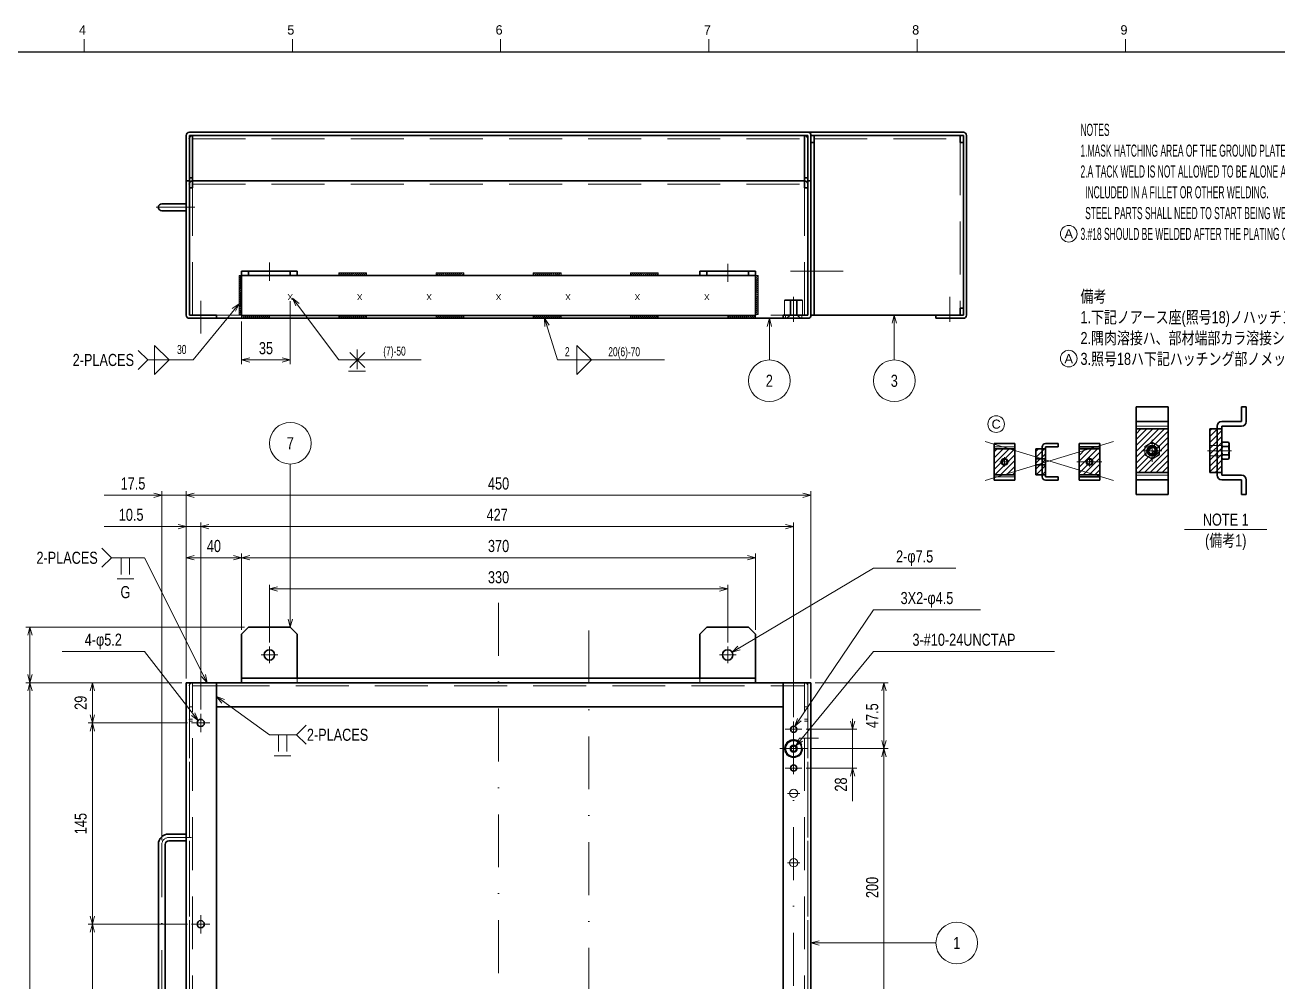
# Model space of a CAD drawing. Header units: millimetres. Extents: x 10 to 832, y 7 to 590.
# Drawn here: x 221.3 to 522.1, y 360.6 to 590.4 of the extents above; entities that cross this region are included whole.
import ezdxf
from ezdxf.enums import TextEntityAlignment as Align

# ---------------------------------------------------------------- set-up
doc = ezdxf.new("R2010")
doc.units = ezdxf.units.MM
for name, pattern in [('DASHDOT', [25.3, 12.7, -6.3, 0, -6.3]), ('DASHED', [19, 12.7, -6.3]), ('DIVIDE', [31.6, 12.7, -6.3, 0, -6.3, 0, -6.3])]:
    doc.linetypes.add(name, pattern=pattern)
for name, color, linetype in [('GR1_01', 7, 'Continuous'), ('GR1_02', 7, 'Continuous'), ('GR1_15', 7, 'Continuous'), ('GR1_16', 7, 'Continuous'), ('図面枠B6M', 7, 'Continuous'), ('表題、部品表_02', 7, 'Continuous'), ('表題、部品表_Layer1', 7, 'Continuous')]:
    doc.layers.add(name, color=color, linetype=linetype)
doc.styles.add('HG丸ｺﾞｼｯｸM-PRO', font='')
doc.styles.get('HG丸ｺﾞｼｯｸM-PRO').set_extended_font_data('HG丸ｺﾞｼｯｸM-PRO')
pattern_1 = [(45, (0, 0), (-0.23570226, 0.23570226), [])]
pattern_2 = [(45, (0, 0), (-0.7071068, 0.7071068), [])]

# ---------------------------------------------------------------- blocks, each defined once
blk = doc.blocks.new('BLKF023')
at = {"layer": '図面枠B6M', "color": 4, "linetype": 'Continuous', "lineweight": 13}
for p, q in [((235.5, 587), (235.5, 584)), ((285.5, 587), (285.5, 584)), ((335.5, 587), (335.5, 584)), ((385.5, 587), (385.5, 584)), ((435.5, 587), (435.5, 584)), ((485.5, 587), (485.5, 584))]:
    blk.add_line(p, q, dxfattribs=at)
at = {"layer": '図面枠B6M', "color": 2, "linetype": 'Continuous', "lineweight": 25}
blk.add_line((35.5, 584), (831.5, 584), dxfattribs=at)
at = {"layer": '図面枠B6M', "color": 4, "linetype": 'Continuous', "lineweight": 13, "style": 'HG丸ｺﾞｼｯｸM-PRO', "width": 1.003994}
for s, p in [('4', (234.29, 587.45)), ('5', (284.29, 587.45)), ('6', (334.29, 587.45)), ('7', (384.29, 587.45)), ('8', (434.29, 587.45)), ('9', (484.29, 587.45))]:
    blk.add_text(s, height=2.25, dxfattribs=at).set_placement(p, align=Align.BOTTOM_LEFT)
blk = doc.blocks.new('BLKF033')
at = {"layer": 'GR1_02', "color": 3, "linetype": 'Continuous', "lineweight": 35}
for p, q in [((260, 197.5), (260, 432.5)), ((260, 432.5), (267.33, 432.5)), ((267.33, 432.5), (267.33, 197.5)), ((410, 432.5), (403.33, 432.5)), ((403.33, 268.33), (403.33, 432.5)), ((410, 267.5), (410, 432.5))]:
    blk.add_line(p, q, dxfattribs=at)
at = {"layer": 'GR1_02', "color": 4, "linetype": 'DASHED', "lineweight": 13}
for p, q in [((260.77, 432.5), (260.77, 197.5)), ((409.23, 432.5), (409.23, 267.5))]:
    blk.add_line(p, q, dxfattribs=at)
blk = doc.blocks.new('BLKF037')
at = {"layer": 'GR1_02', "color": 3, "linetype": 'Continuous', "lineweight": 35}
for p, q in [((275, 445.83), (273.33, 444.17)), ((275, 445.83), (285, 445.83)), ((286.67, 444.17), (285, 445.83)), ((383.33, 444.17), (385, 445.83)), ((385, 445.83), (395, 445.83)), ((395, 445.83), (396.67, 444.17)), ((273.33, 444.17), (273.33, 432.5)), ((286.67, 433.57), (286.67, 444.17)), ((383.33, 433.57), (383.33, 444.17)), ((396.67, 444.17), (396.67, 432.5)), ((273.33, 433.57), (396.67, 433.57)), ((273.33, 432.5), (396.67, 432.5))]:
    blk.add_line(p, q, dxfattribs=at)
at = {"layer": 'GR1_02', "color": 4, "linetype": 'DASHDOT', "lineweight": 13}
for p, q in [((282, 439.17), (278, 439.17)), ((280, 437.17), (280, 441.17)), ((392, 439.17), (388, 439.17)), ((390, 437.17), (390, 441.17))]:
    blk.add_line(p, q, dxfattribs=at)
at = {"layer": 'GR1_02', "color": 4, "linetype": 'DASHED', "lineweight": 13}
for p, q in [((286.67, 432.5), (286.67, 433.57)), ((383.33, 432.5), (383.33, 433.57))]:
    blk.add_line(p, q, dxfattribs=at)
at = {"layer": 'GR1_02', "color": 3, "linetype": 'Continuous', "lineweight": 35}
for centre in [(280, 439.17), (390, 439.17)]:
    blk.add_circle(centre, 1.25, dxfattribs=at)
blk = doc.blocks.new('BLKF058')
at = {"layer": 'GR1_02', "color": 3, "linetype": 'Continuous', "lineweight": 35}
for p, q in [((255.83, 396.17), (260, 396.17)), ((255.83, 394.5), (260, 394.5)), ((260, 396.17), (260, 394.5)), ((253.33, 293.67), (253.33, 393.67)), ((255, 293.67), (255, 393.67)), ((260, 292.83), (255.83, 292.83)), ((260, 292.83), (260, 291.17)), ((260, 291.17), (255.83, 291.17))]:
    blk.add_line(p, q, dxfattribs=at)
at = {"layer": 'GR1_02', "color": 4, "linetype": 'DASHDOT', "lineweight": 13}
for p, q in [((261.31, 395.33), (255.83, 395.33)), ((254.17, 393.67), (254.17, 293.67)), ((261.68, 292), (255.83, 292))]:
    blk.add_line(p, q, dxfattribs=at)
at = {"layer": 'GR1_02', "color": 3, "linetype": 'Continuous', "lineweight": 35}
for centre, radius, start, end in [((255.83, 393.67), 2.5, 90, 180), ((255.83, 393.67), 0.833, 90, 180), ((255.83, 293.67), 2.5, 180, 270), ((255.83, 293.67), 0.833, 180, 270)]:
    blk.add_arc(centre, radius, start, end, dxfattribs=at)
at = {"layer": 'GR1_02', "color": 4, "linetype": 'DASHDOT', "lineweight": 13}
for centre, start, end in [((255.83, 393.67), 90, 180), ((255.83, 293.67), 180, 270)]:
    blk.add_arc(centre, 1.67, start, end, dxfattribs=at)
blk = doc.blocks.new('BLKF075')
at = {"layer": 'GR1_02', "color": 4, "linetype": 'DASHDOT', "lineweight": 13}
for p, q in [((280, 533.39), (280, 529.03)), ((390, 533.1), (390, 528.74))]:
    blk.add_line(p, q, dxfattribs=at)
at = {"layer": 'GR1_02', "color": 3, "linetype": 'Continuous', "lineweight": 35}
for p, q in [((273.33, 531.33), (286.67, 531.33)), ((273.33, 531.33), (273.33, 520.67)), ((273.33, 530.27), (396.67, 530.27)), ((275, 531.33), (275, 530.27)), ((285, 531.33), (285, 530.27)), ((286.67, 531.33), (286.67, 530.27)), ((383.33, 531.33), (383.33, 530.27)), ((383.33, 531.33), (396.67, 531.33)), ((385, 531.33), (385, 530.27)), ((395, 531.33), (395, 530.27)), ((396.67, 531.33), (396.67, 520.67)), ((273.33, 520.67), (396.67, 520.67))]:
    blk.add_line(p, q, dxfattribs=at)
blk = doc.blocks.new('BLKF076')
at = {"layer": 'GR1_02', "color": 3, "linetype": 'Continuous', "lineweight": 35}
for p, q in [((260, 520.77), (260, 563.9)), ((260.77, 564.67), (446.57, 564.67)), ((260.77, 563.9), (409.23, 563.9)), ((260.77, 563.9), (260.77, 520.77)), ((409.23, 563.9), (409.23, 520.77)), ((410, 520.77), (410, 563.9)), ((410, 563.9), (446.57, 563.9)), ((446.57, 563.9), (446.57, 520.77)), ((447.33, 520.77), (447.33, 563.9)), ((260, 553), (260.77, 553)), ((409.23, 553), (410, 553)), ((260.77, 520.77), (267.33, 520.77)), ((267.33, 520.77), (267.33, 520)), ((403.33, 520.77), (403.33, 520)), ((403.33, 520.77), (409.23, 520.77)), ((440, 520.77), (440, 520)), ((440, 520.77), (446.57, 520.77)), ((260.77, 520), (267.33, 520)), ((403.33, 520), (409.23, 520)), ((440, 520), (446.57, 520))]:
    blk.add_line(p, q, dxfattribs=at)
for centre, start, end in [((260.77, 563.9), 90, 180), ((409.23, 563.9), 0, 90), ((446.57, 563.9), 0, 90), ((260.77, 520.77), 180, 270), ((409.23, 520.77), 270, 0), ((446.57, 520.77), 270, 0)]:
    blk.add_arc(centre, 0.767, start, end, dxfattribs=at)
blk = doc.blocks.new('BLKF078')
at = {"layer": 'GR1_02', "color": 3, "linetype": 'Continuous', "lineweight": 35}
for p, q in [((261.53, 551.33), (261.53, 563.9)), ((261.53, 563.9), (408.47, 563.9)), ((408.47, 551.33), (408.47, 563.9)), ((260.77, 552.23), (260.77, 520.77)), ((260.77, 551.33), (261.53, 551.33)), ((261.53, 553), (408.47, 553)), ((408.47, 551.33), (409.23, 551.33)), ((409.23, 552.23), (409.23, 520.77)), ((260.77, 520.77), (267.33, 520.77)), ((267.33, 520.77), (267.33, 520)), ((403.33, 520.77), (409.23, 520.77)), ((403.33, 520.77), (403.33, 520)), ((403.33, 520), (267.33, 520))]:
    blk.add_line(p, q, dxfattribs=at)
at = {"layer": 'GR1_02', "color": 4, "linetype": 'DASHED', "lineweight": 13}
for p, q in [((261.53, 563.13), (408.47, 563.13)), ((261.53, 552.23), (408.47, 552.23)), ((261.53, 520.77), (261.53, 551.33)), ((408.47, 520.77), (408.47, 551.33)), ((267.33, 520.77), (403.33, 520.77))]:
    blk.add_line(p, q, dxfattribs=at)
at = {"layer": 'GR1_02', "color": 3, "linetype": 'Continuous', "lineweight": 35}
for centre, start, end in [((261.53, 552.23), 90, 180), ((408.47, 552.23), 0, 90)]:
    blk.add_arc(centre, 0.767, start, end, dxfattribs=at)
blk = doc.blocks.new('BLKF077')
at = {"layer": 'GR1_02', "color": 3, "linetype": 'Continuous', "lineweight": 35}
for p, q in [((260.77, 553.73), (260.77, 563.13)), ((409.23, 553.73), (409.23, 563.13)), ((260.77, 553.73), (261.53, 553.73)), ((408.47, 553.73), (409.23, 553.73))]:
    blk.add_line(p, q, dxfattribs=at)
for centre, start, end in [((261.53, 563.13), 90, 180), ((408.47, 563.13), 0, 90)]:
    blk.add_arc(centre, 0.767, start, end, dxfattribs=at)
blk.add_blockref('BLKF078', (0, 0), dxfattribs=at)
blk = doc.blocks.new('BLKF079')
at = {"layer": 'GR1_02', "color": 3, "linetype": 'Continuous', "lineweight": 35}
for p, q in [((254.17, 547.5), (260, 547.5)), ((260, 545.83), (254.17, 545.83))]:
    blk.add_line(p, q, dxfattribs=at)
blk.add_arc((254.17, 546.67), 0.833, 90, 270, dxfattribs=at)
blk = doc.blocks.new('FXTIP_ARROW_E')
at = {"color": 0, "linetype": 'Continuous', "lineweight": -2}
for q in [(-1, 0), (-0.97, 0.26), (-0.97, -0.26)]:
    blk.add_line((0, 0), q, dxfattribs=at)
blk = doc.blocks.new('FXTIP_ARROW_S')
at = {"color": 0, "linetype": 'Continuous', "lineweight": -2}
for q in [(-1, 0), (-0.97, 0.26), (-0.97, -0.26)]:
    blk.add_line((0, 0), q, dxfattribs=at)
blk = doc.blocks.new('BLKF136')
at = {"layer": 'GR1_01', "color": 3, "linetype": 'Continuous', "lineweight": 35}
for p, q in [((410.77, 563.9), (410.77, 562.23)), ((410.77, 563.9), (445.8, 563.9)), ((445.8, 563.9), (445.8, 562.23)), ((410, 562.23), (410.77, 562.23)), ((410, 562.23), (410, 520.77)), ((410.77, 562.23), (410.77, 520.77)), ((445.8, 562.23), (446.57, 562.23)), ((446.57, 562.23), (446.57, 522.43)), ((410, 520.77), (445.8, 520.77)), ((445.8, 522.43), (446.57, 522.43)), ((445.8, 522.43), (445.8, 520.77))]:
    blk.add_line(p, q, dxfattribs=at)
at = {"layer": 'GR1_01', "color": 4, "linetype": 'DASHED', "lineweight": 13}
for p, q in [((410.77, 563.13), (445.8, 563.13)), ((445.8, 562.23), (445.8, 522.43))]:
    blk.add_line(p, q, dxfattribs=at)
blk = doc.blocks.new('BLKF143')
at = {"layer": 'GR1_16', "color": 4, "linetype": 'DIVIDE', "lineweight": 13}
for p, q in [((272.71, 520.93), (272.71, 530.27)), ((272.71, 530.27), (273.33, 530.27)), ((273.33, 530.27), (273.33, 520.93)), ((272.71, 520.93), (273.33, 520.93))]:
    blk.add_line(p, q, dxfattribs=at)
blk = doc.blocks.new('BLKF144')
at = {"layer": 'GR1_16', "color": 4, "linetype": 'DIVIDE', "lineweight": 13}
for p, q in [((396.67, 520.93), (396.67, 530.27)), ((396.67, 530.27), (397.29, 530.27)), ((397.29, 530.27), (397.29, 520.93)), ((396.67, 520.93), (397.29, 520.93))]:
    blk.add_line(p, q, dxfattribs=at)
blk = doc.blocks.new('BLKF146')
at = {"layer": 'GR1_02', "color": 4, "linetype": 'DASHED', "lineweight": 13}
blk.add_circle((405.83, 416.67), 2.17, dxfattribs=at)
at = {"layer": 'GR1_02', "color": 3, "linetype": 'Continuous', "lineweight": 35}
for radius in [1.97, 0.833, 0.667]:
    blk.add_circle((405.83, 416.67), radius, dxfattribs=at)
blk = doc.blocks.new('BLKF145')
at = {"layer": 'GR1_02', "color": 4, "linetype": 'DASHDOT', "lineweight": 13}
for p, q in [((407.83, 421.33), (403.83, 421.33)), ((409.13, 416.67), (402.53, 416.67)), ((407.83, 412), (403.83, 412))]:
    blk.add_line(p, q, dxfattribs=at)
at = {"layer": 'GR1_02', "color": 3, "linetype": 'Continuous', "lineweight": 35}
for centre in [(405.83, 421.33), (405.83, 412)]:
    blk.add_circle(centre, 0.75, dxfattribs=at)
blk.add_blockref('BLKF146', (0, 0), dxfattribs=at)
blk = doc.blocks.new('BLKF151')
at = {"layer": 'GR1_02', "color": 4, "linetype": 'DASHED', "lineweight": 13}
for p, q in [((260.77, 426.67), (260.77, 431.73)), ((261.53, 292.5), (261.53, 432.5)), ((261.53, 431.73), (267.33, 431.73)), ((267.33, 431.73), (403.33, 431.73)), ((403.33, 431.73), (408.47, 431.73)), ((408.47, 292.5), (408.47, 432.5)), ((409.23, 426.67), (409.23, 431.73)), ((260.77, 426.67), (261.53, 426.67)), ((409.23, 426.67), (408.47, 426.67)), ((260.77, 300.36), (260.77, 423.7)), ((260.77, 423.29), (261.53, 423.29)), ((409.23, 423.29), (408.47, 423.29)), ((409.23, 300.36), (409.23, 423.7)), ((260.77, 300.36), (261.53, 300.36)), ((261.53, 299.17), (408.47, 299.17)), ((261.53, 299.1), (267.33, 299.1)), ((403.33, 299.1), (408.47, 299.1)), ((409.23, 300.36), (408.47, 300.36)), ((267.33, 292.5), (261.53, 292.5)), ((408.47, 292.5), (403.33, 292.5))]:
    blk.add_line(p, q, dxfattribs=at)
at = {"layer": 'GR1_02', "color": 3, "linetype": 'Continuous', "lineweight": 35}
for p, q in [((261.53, 432.5), (403.33, 432.5)), ((267.33, 432.5), (267.33, 426.67)), ((403.33, 426.67), (403.33, 432.5)), ((403.33, 432.5), (408.47, 432.5)), ((267.33, 426.67), (403.33, 426.67)), ((267.33, 299.1), (403.33, 299.1)), ((403.33, 292.5), (267.33, 292.5))]:
    blk.add_line(p, q, dxfattribs=at)
at = {"layer": 'GR1_02', "color": 4, "linetype": 'DASHED', "lineweight": 13}
for centre, start, end in [((261.53, 431.73), 90, 180), ((408.47, 431.73), 0, 90)]:
    blk.add_arc(centre, 0.767, start, end, dxfattribs=at)
for centre, major_axis, start_param, end_param in [((261.53, 423.7), (-0.767, 0), 4.712389, 6.283185), ((408.47, 423.7), (0.767, 0), 0, 1.570796), ((261.53, 300.78), (-0.767, 0), 4.712389, 6.283185), ((408.47, 300.78), (0.767, 0), 0, 1.570796)]:
    blk.add_ellipse(centre, major_axis=major_axis, ratio=0.081478, start_param=start_param, end_param=end_param, dxfattribs=at)
blk = doc.blocks.new('BLKF171')
at = {"layer": 'GR1_16', "color": 4, "linetype": 'Continuous', "lineweight": 13}
for p, q in [((244.42, 462.5), (244.42, 458.5)), ((246.42, 462.5), (246.42, 458.5)), ((247.45, 457.43), (243.43, 457.43))]:
    blk.add_line(p, q, dxfattribs=at)
blk = doc.blocks.new('BLKF172')
at = {"layer": 'GR1_16', "color": 4, "linetype": 'Continuous', "lineweight": 13}
for p, q in [((282.15, 420), (282.15, 416)), ((284.15, 420), (284.15, 416)), ((281.12, 414.93), (285.14, 414.93))]:
    blk.add_line(p, q, dxfattribs=at)
blk = doc.blocks.new('BLKF195')
at = {"layer": 'GR1_16', "color": 4, "linetype": 'Continuous', "lineweight": 13}
for p, q in [((255.93, 510), (252.43, 513.5)), ((252.43, 506.5), (252.43, 513.5)), ((255.93, 510), (252.43, 506.5))]:
    blk.add_line(p, q, dxfattribs=at)
blk = doc.blocks.new('BLKF198')
at = {"layer": 'GR1_16', "color": 4, "linetype": 'Continuous', "lineweight": 13}
for p, q in [((299.27, 511.81), (302.89, 508.19)), ((302.89, 511.81), (299.27, 508.19)), ((301.08, 507.76), (301.08, 512.48)), ((299, 507.29), (303.08, 507.29))]:
    blk.add_line(p, q, dxfattribs=at)
blk = doc.blocks.new('BLKF200')
at = {"layer": 'GR1_16', "color": 4, "linetype": 'DIVIDE', "lineweight": 13}
for p, q in [((273.33, 520.04), (273.33, 520.67)), ((273.33, 520.67), (280, 520.67)), ((280, 520.04), (280, 520.67)), ((280, 520.04), (273.33, 520.04))]:
    blk.add_line(p, q, dxfattribs=at)
blk = doc.blocks.new('BLKF201')
at = {"layer": 'GR1_16', "color": 4, "linetype": 'DIVIDE', "lineweight": 13}
for p, q in [((390, 520.04), (390, 520.67)), ((390, 520.67), (396.67, 520.67)), ((396.67, 520.04), (396.67, 520.67)), ((396.67, 520.04), (390, 520.04))]:
    blk.add_line(p, q, dxfattribs=at)
blk = doc.blocks.new('BLKF202')
at = {"layer": 'GR1_16', "color": 4, "linetype": 'DIVIDE', "lineweight": 13}
for p, q in [((296.67, 520.04), (296.67, 520.67)), ((296.67, 520.67), (303.33, 520.67)), ((303.33, 520.04), (303.33, 520.67)), ((303.33, 520.04), (296.67, 520.04))]:
    blk.add_line(p, q, dxfattribs=at)
blk = doc.blocks.new('BLKF203')
at = {"layer": 'GR1_16', "color": 4, "linetype": 'DIVIDE', "lineweight": 13}
for p, q in [((320, 520.04), (320, 520.67)), ((320, 520.67), (326.67, 520.67)), ((326.67, 520.04), (326.67, 520.67)), ((326.67, 520.04), (320, 520.04))]:
    blk.add_line(p, q, dxfattribs=at)
blk = doc.blocks.new('BLKF204')
at = {"layer": 'GR1_16', "color": 4, "linetype": 'DIVIDE', "lineweight": 13}
for p, q in [((343.33, 520.04), (343.33, 520.67)), ((343.33, 520.67), (350, 520.67)), ((350, 520.04), (350, 520.67)), ((350, 520.04), (343.33, 520.04))]:
    blk.add_line(p, q, dxfattribs=at)
blk = doc.blocks.new('BLKF205')
at = {"layer": 'GR1_16', "color": 4, "linetype": 'DIVIDE', "lineweight": 13}
for p, q in [((366.67, 520.04), (366.67, 520.67)), ((366.67, 520.67), (373.33, 520.67)), ((373.33, 520.04), (373.33, 520.67)), ((373.33, 520.04), (366.67, 520.04))]:
    blk.add_line(p, q, dxfattribs=at)
blk = doc.blocks.new('BLKF206')
at = {"layer": 'GR1_16', "color": 4, "linetype": 'DIVIDE', "lineweight": 13}
for p, q in [((296.67, 530.27), (296.67, 530.89)), ((296.67, 530.89), (303.33, 530.89)), ((303.33, 530.27), (296.67, 530.27)), ((303.33, 530.27), (303.33, 530.89))]:
    blk.add_line(p, q, dxfattribs=at)
blk = doc.blocks.new('BLKF207')
at = {"layer": 'GR1_16', "color": 4, "linetype": 'DIVIDE', "lineweight": 13}
for p, q in [((320, 530.27), (320, 530.89)), ((320, 530.89), (326.67, 530.89)), ((326.67, 530.27), (320, 530.27)), ((326.67, 530.27), (326.67, 530.89))]:
    blk.add_line(p, q, dxfattribs=at)
blk = doc.blocks.new('BLKF208')
at = {"layer": 'GR1_16', "color": 4, "linetype": 'DIVIDE', "lineweight": 13}
for p, q in [((343.33, 530.27), (343.33, 530.89)), ((343.33, 530.89), (350, 530.89)), ((350, 530.27), (343.33, 530.27)), ((350, 530.27), (350, 530.89))]:
    blk.add_line(p, q, dxfattribs=at)
blk = doc.blocks.new('BLKF209')
at = {"layer": 'GR1_16', "color": 4, "linetype": 'DIVIDE', "lineweight": 13}
for p, q in [((366.67, 530.27), (366.67, 530.89)), ((366.67, 530.89), (373.33, 530.89)), ((373.33, 530.27), (366.67, 530.27)), ((373.33, 530.27), (373.33, 530.89))]:
    blk.add_line(p, q, dxfattribs=at)
blk = doc.blocks.new('BLKF210')
at = {"layer": 'GR1_16', "color": 4, "linetype": 'Continuous', "lineweight": 13}
for p, q in [((357.31, 510), (353.81, 513.5)), ((353.81, 506.5), (353.81, 513.5)), ((357.31, 510), (353.81, 506.5))]:
    blk.add_line(p, q, dxfattribs=at)
blk = doc.blocks.new('BLKF237')
at = {"layer": 'GR1_02', "color": 4, "linetype": 'DASHED', "lineweight": 13}
for p, q in [((403.67, 524.27), (403.83, 524.43)), ((408, 524.27), (403.67, 524.27)), ((403.67, 520.77), (403.67, 524.27)), ((403.83, 524.43), (407.83, 524.43)), ((405, 524.43), (405, 520.77)), ((405.17, 524.43), (405.17, 520.77)), ((406.5, 524.43), (406.5, 520.77)), ((406.67, 524.43), (406.67, 520.77)), ((407.83, 524.43), (408, 524.27)), ((408, 524.27), (408, 520.77)), ((403.67, 520.77), (408, 520.77)), ((403.87, 520.03), (403.87, 520.77)), ((405, 520.77), (404.17, 520.07)), ((405, 520.77), (406.67, 520.77)), ((406.67, 520.77), (407.5, 520.07)), ((407.8, 520.77), (407.8, 520.03)), ((407.8, 520.03), (403.87, 520.03)), ((404.17, 520.03), (404.17, 520.07)), ((404.17, 520.07), (407.5, 520.07)), ((407.5, 520.03), (407.5, 520.07))]:
    blk.add_line(p, q, dxfattribs=at)
blk = doc.blocks.new('BLKF244')
at = {"layer": '表題、部品表_Layer1', "color": 4, "linetype": 'Continuous', "lineweight": 13}
blk.add_circle((471.87, 540.31), 2, dxfattribs=at)
at = {"layer": '表題、部品表_Layer1', "color": 4, "linetype": 'Continuous', "lineweight": 13, "style": 'HG丸ｺﾞｼｯｸM-PRO', "width": 1.042301}
blk.add_text('A', height=2.18, dxfattribs=at).set_placement((471.87, 540.31), align=Align.MIDDLE_CENTER)
blk = doc.blocks.new('BLKF245')
at = {"layer": '表題、部品表_Layer1', "color": 4, "linetype": 'Continuous', "lineweight": 13}
blk.add_circle((471.87, 510.31), 2, dxfattribs=at)
at = {"layer": '表題、部品表_Layer1', "color": 4, "linetype": 'Continuous', "lineweight": 13, "style": 'HG丸ｺﾞｼｯｸM-PRO', "width": 1.042301}
blk.add_text('A', height=2.18, dxfattribs=at).set_placement((471.87, 510.31), align=Align.MIDDLE_CENTER)
blk = doc.blocks.new('BLKF280')
at = {"layer": '表題、部品表_Layer1', "color": 3, "linetype": 'Continuous', "lineweight": 35}
for p, q in [((463.97, 488.65), (466.27, 488.65)), ((463.97, 488.65), (463.97, 482.4)), ((465.47, 482.4), (465.47, 488.65)), ((463.97, 482.4), (466.27, 482.4))]:
    blk.add_line(p, q, dxfattribs=at)
blk = doc.blocks.new('BLKF281')
at = {"layer": '表題、部品表_Layer1', "color": 3, "linetype": 'Continuous', "lineweight": 35}
for p, q in [((453.97, 482.4), (453.97, 488.65)), ((453.97, 488.65), (458.97, 488.65)), ((458.97, 482.4), (458.97, 488.65)), ((453.97, 482.4), (458.97, 482.4))]:
    blk.add_line(p, q, dxfattribs=at)
blk = doc.blocks.new('BLKF282')
at = {"layer": '表題、部品表_Layer1', "color": 3, "linetype": 'Continuous', "lineweight": 35}
for p, q in [((465.47, 481.95), (465.47, 489.1)), ((466.27, 489.9), (469.35, 489.9)), ((466.27, 489.1), (469.35, 489.1)), ((466.27, 481.95), (466.27, 489.1)), ((469.35, 489.1), (469.35, 489.9)), ((466.27, 481.95), (469.35, 481.95)), ((469.35, 481.15), (469.35, 481.95)), ((466.27, 481.15), (469.35, 481.15))]:
    blk.add_line(p, q, dxfattribs=at)
for centre, start, end in [((466.27, 489.1), 90, 180), ((466.27, 481.95), 180, 270)]:
    blk.add_arc(centre, 0.8, start, end, dxfattribs=at)
blk = doc.blocks.new('BLKF283')
at = {"layer": '表題、部品表_Layer1', "color": 3, "linetype": 'Continuous', "lineweight": 35}
for p, q in [((458.97, 489.9), (453.97, 489.9)), ((453.97, 489.9), (453.97, 481.15)), ((458.97, 481.15), (458.97, 489.9)), ((453.97, 481.15), (458.97, 481.15))]:
    blk.add_line(p, q, dxfattribs=at)
at = {"layer": '表題、部品表_Layer1', "color": 4, "linetype": 'DASHED', "lineweight": 13}
for p, q in [((458.97, 489.1), (453.97, 489.1)), ((458.97, 481.95), (453.97, 481.95))]:
    blk.add_line(p, q, dxfattribs=at)
blk = doc.blocks.new('BLKF284')
at = {"layer": '表題、部品表_Layer1', "color": 4, "linetype": 'DASHDOT', "lineweight": 13}
for p, q in [((455.35, 485.53), (457.6, 485.53)), ((456.47, 484.4), (456.47, 486.65))]:
    blk.add_line(p, q, dxfattribs=at)
at = {"layer": '表題、部品表_Layer1', "color": 3, "linetype": 'Continuous', "lineweight": 35}
for radius in [0.794, 0.67]:
    blk.add_circle((456.47, 485.53), radius, dxfattribs=at)
blk = doc.blocks.new('BLKF285')
at = {"layer": '表題、部品表_Layer1', "color": 4, "linetype": 'DASHED', "lineweight": 13}
for p, q in [((463.97, 486.32), (466.27, 486.32)), ((463.97, 484.74), (463.97, 486.32)), ((463.97, 486.2), (466.27, 486.2)), ((463.97, 484.86), (466.27, 484.86)), ((463.97, 484.74), (466.27, 484.74)), ((466.27, 484.74), (466.27, 486.32))]:
    blk.add_line(p, q, dxfattribs=at)
blk = doc.blocks.new('BLKF286')
at = {"layer": '表題、部品表_Layer1', "color": 3, "linetype": 'Continuous', "lineweight": 35}
for p, q in [((474.35, 482.4), (474.35, 488.65)), ((474.35, 488.65), (479.35, 488.65)), ((479.35, 482.4), (479.35, 488.65)), ((474.35, 482.4), (479.35, 482.4))]:
    blk.add_line(p, q, dxfattribs=at)
blk = doc.blocks.new('BLKF287')
at = {"layer": '表題、部品表_Layer1', "color": 3, "linetype": 'Continuous', "lineweight": 35}
for p, q in [((479.35, 489.9), (474.35, 489.9)), ((474.35, 489.9), (474.35, 481.15)), ((479.35, 489.1), (474.35, 489.1)), ((479.35, 481.15), (479.35, 489.9)), ((479.35, 481.95), (474.35, 481.95)), ((474.35, 481.15), (479.35, 481.15))]:
    blk.add_line(p, q, dxfattribs=at)
blk = doc.blocks.new('BLKF288')
at = {"layer": '表題、部品表_Layer1', "color": 4, "linetype": 'DASHDOT', "lineweight": 13}
for p, q in [((475.72, 485.53), (477.97, 485.53)), ((476.85, 484.4), (476.85, 486.65))]:
    blk.add_line(p, q, dxfattribs=at)
at = {"layer": '表題、部品表_Layer1', "color": 3, "linetype": 'Continuous', "lineweight": 35}
for radius in [0.794, 0.67]:
    blk.add_circle((476.85, 485.53), radius, dxfattribs=at)
blk = doc.blocks.new('BLKF289')
at = {"layer": '表題、部品表_02', "color": 3, "linetype": 'Continuous', "lineweight": 35}
for p, q in [((508.6, 489.96), (508.76, 490.23)), ((508.6, 486.46), (508.6, 489.96)), ((508.76, 490.23), (510.2, 490.23)), ((508.76, 489.22), (510.2, 489.22)), ((510.2, 490.23), (510.35, 489.96)), ((510.35, 489.96), (510.35, 486.46)), ((508.76, 486.19), (508.6, 486.46)), ((508.76, 487.2), (510.2, 487.2)), ((510.2, 486.19), (508.76, 486.19)), ((510.35, 486.46), (510.2, 486.19))]:
    blk.add_line(p, q, dxfattribs=at)
for centre, radius, start, end in [((509.5, 489.72), 0.895, 145.6158, 214.3842), ((511.95, 488.21), 3.34, 162.412, 197.588), ((509.46, 489.72), 0.895, 325.6158, 34.3842), ((507.01, 488.21), 3.34, 342.412, 17.588), ((509.5, 486.69), 0.895, 145.6158, 214.3842), ((509.46, 486.69), 0.895, 325.6158, 34.3842)]:
    blk.add_arc(centre, radius, start, end, dxfattribs=at)
blk = doc.blocks.new('BLKF291')
at = {"layer": '表題、部品表_02', "color": 3, "linetype": 'Continuous', "lineweight": 35}
for p, q in [((505.73, 493.46), (505.73, 482.96)), ((508.6, 493.46), (505.73, 493.46)), ((507.48, 482.96), (507.48, 493.46)), ((505.73, 482.96), (508.6, 482.96))]:
    blk.add_line(p, q, dxfattribs=at)
blk = doc.blocks.new('BLKF290')
at = {"layer": '表題、部品表_02', "color": 4, "linetype": 'DASHED', "lineweight": 13}
for p, q in [((505.73, 489.43), (507.48, 489.43)), ((505.73, 486.98), (507.48, 486.98))]:
    blk.add_line(p, q, dxfattribs=at)
at = {"layer": '表題、部品表_02', "color": 3, "linetype": 'Continuous', "lineweight": 35}
blk.add_blockref('BLKF291', (0, 0), dxfattribs=at)
blk = doc.blocks.new('BLKF292')
at = {"layer": '表題、部品表_02', "color": 3, "linetype": 'Continuous', "lineweight": 35}
for p, q in [((514.48, 498.71), (513.36, 498.71)), ((513.36, 495.21), (513.36, 498.71)), ((514.48, 495.21), (514.48, 498.71)), ((507.48, 482.33), (507.48, 494.09)), ((508.6, 495.21), (513.36, 495.21)), ((508.6, 494.09), (513.36, 494.09)), ((508.6, 482.33), (508.6, 494.09)), ((508.6, 482.33), (513.36, 482.33)), ((508.6, 481.21), (513.36, 481.21)), ((513.36, 477.71), (513.36, 481.21)), ((514.48, 477.71), (514.48, 481.21)), ((514.48, 477.71), (513.36, 477.71))]:
    blk.add_line(p, q, dxfattribs=at)
at = {"layer": '表題、部品表_02', "color": 4, "linetype": 'DASHED', "lineweight": 13}
for p, q in [((507.48, 489.43), (508.6, 489.43)), ((507.48, 486.98), (508.6, 486.98))]:
    blk.add_line(p, q, dxfattribs=at)
at = {"layer": '表題、部品表_02', "color": 3, "linetype": 'Continuous', "lineweight": 35}
for centre, start, end in [((508.6, 494.09), 90, 180), ((513.36, 495.21), 270, 0), ((508.6, 482.33), 180, 270), ((513.36, 481.21), 0, 90)]:
    blk.add_arc(centre, 1.12, start, end, dxfattribs=at)
blk = doc.blocks.new('BLKF293')
at = {"layer": '表題、部品表_02', "color": 3, "linetype": 'Continuous', "lineweight": 35}
for p, q in [((495.73, 493.46), (488.03, 493.46)), ((488.03, 482.96), (488.03, 493.46)), ((495.73, 482.96), (495.73, 493.46)), ((495.73, 482.96), (488.03, 482.96))]:
    blk.add_line(p, q, dxfattribs=at)
at = {"layer": '表題、部品表_02', "color": 4, "linetype": 'DASHDOT', "lineweight": 13}
for p, q in [((491.88, 490.85), (491.88, 485.57)), ((494.21, 488.21), (489.41, 488.21))]:
    blk.add_line(p, q, dxfattribs=at)
at = {"layer": '表題、部品表_02', "color": 3, "linetype": 'Continuous', "lineweight": 35}
blk.add_circle((491.88, 488.21), 1.23, dxfattribs=at)
blk = doc.blocks.new('BLKF294')
at = {"layer": '表題、部品表_02', "color": 3, "linetype": 'Continuous', "lineweight": 35}
for p, q in [((488.03, 498.71), (495.73, 498.71)), ((488.03, 498.71), (488.03, 477.71)), ((495.73, 477.71), (495.73, 498.71)), ((495.73, 495.21), (488.03, 495.21)), ((488.03, 481.21), (495.73, 481.21)), ((488.03, 477.71), (495.73, 477.71))]:
    blk.add_line(p, q, dxfattribs=at)
at = {"layer": '表題、部品表_02', "color": 4, "linetype": 'DASHED', "lineweight": 13}
for p, q in [((495.73, 494.09), (488.03, 494.09)), ((495.73, 482.33), (488.03, 482.33))]:
    blk.add_line(p, q, dxfattribs=at)
blk = doc.blocks.new('BLKF295')
at = {"layer": '表題、部品表_02', "color": 4, "linetype": 'DASHED', "lineweight": 13}
for p, q in [((491.88, 490.23), (490.13, 489.22)), ((490.13, 489.22), (490.13, 487.2)), ((493.63, 489.22), (491.88, 490.23)), ((493.63, 487.2), (493.63, 489.22)), ((490.13, 487.2), (491.88, 486.19)), ((491.88, 486.19), (493.63, 487.2))]:
    blk.add_line(p, q, dxfattribs=at)
blk.add_circle((491.88, 488.21), 1.75, dxfattribs=at)
at = {"layer": '表題、部品表_02', "color": 3, "linetype": 'Continuous', "lineweight": 35}
for radius in [1.05, 0.84]:
    blk.add_circle((491.88, 488.21), radius, dxfattribs=at)
blk = doc.blocks.new('BLKF299')
at = {"layer": '表題、部品表_Layer1', "color": 4, "linetype": 'Continuous', "lineweight": 13}
blk.add_circle((454.45, 494.59), 2, dxfattribs=at)
at = {"layer": '表題、部品表_Layer1', "color": 4, "linetype": 'Continuous', "lineweight": 13, "style": 'HG丸ｺﾞｼｯｸM-PRO', "width": 1.042931}
blk.add_text('C', height=2.18, dxfattribs=at).set_placement((454.45, 494.59), align=Align.MIDDLE_CENTER)

msp = doc.modelspace()

# ---------------------------------------------------------------- hatches: boundary and pattern name
at = {"layer": 'GR1_16', "linetype": 'DIVIDE', "lineweight": 13}
h = msp.add_hatch(dxfattribs=at)
h.set_pattern_fill('_USER', color=4, scale=0.333333, angle=45, style=0, pattern_type=0)
h.set_pattern_definition(pattern_1)
h.paths.add_polyline_path([(273.33, 530.27), (272.71, 530.27), (272.71, 520.93), (273.33, 520.93)], flags=0)
h = msp.add_hatch(dxfattribs=at)
h.set_pattern_fill('_USER', color=4, scale=0.333333, angle=45, style=0, pattern_type=0)
h.set_pattern_definition(pattern_1)
h.paths.add_polyline_path([(296.67, 530.89), (296.67, 530.27), (303.33, 530.27), (303.33, 530.89)], flags=0)
h = msp.add_hatch(dxfattribs=at)
h.set_pattern_fill('_USER', color=4, scale=0.333333, angle=45, style=0, pattern_type=0)
h.set_pattern_definition(pattern_1)
h.paths.add_polyline_path([(320, 530.89), (320, 530.27), (326.67, 530.27), (326.67, 530.89)], flags=0)
h = msp.add_hatch(dxfattribs=at)
h.set_pattern_fill('_USER', color=4, scale=0.333333, angle=45, style=0, pattern_type=0)
h.set_pattern_definition(pattern_1)
h.paths.add_polyline_path([(343.33, 530.89), (343.33, 530.27), (350, 530.27), (350, 530.89)], flags=0)
h = msp.add_hatch(dxfattribs=at)
h.set_pattern_fill('_USER', color=4, scale=0.333333, angle=45, style=0, pattern_type=0)
h.set_pattern_definition(pattern_1)
h.paths.add_polyline_path([(366.67, 530.89), (366.67, 530.27), (373.33, 530.27), (373.33, 530.89)], flags=0)
h = msp.add_hatch(dxfattribs=at)
h.set_pattern_fill('_USER', color=4, scale=0.333333, angle=45, style=0, pattern_type=0)
h.set_pattern_definition(pattern_1)
h.paths.add_polyline_path([(397.29, 530.27), (396.67, 530.27), (396.67, 520.93), (397.29, 520.93)], flags=0)
h = msp.add_hatch(dxfattribs=at)
h.set_pattern_fill('_USER', color=4, scale=0.333333, angle=45, style=0, pattern_type=0)
h.set_pattern_definition(pattern_1)
h.paths.add_polyline_path([(273.33, 520.67), (273.33, 520.04), (280, 520.04), (280, 520.67)], flags=0)
h = msp.add_hatch(dxfattribs=at)
h.set_pattern_fill('_USER', color=4, scale=0.333333, angle=45, style=0, pattern_type=0)
h.set_pattern_definition(pattern_1)
h.paths.add_polyline_path([(296.67, 520.67), (296.67, 520.04), (303.33, 520.04), (303.33, 520.67)], flags=0)
h = msp.add_hatch(dxfattribs=at)
h.set_pattern_fill('_USER', color=4, scale=0.333333, angle=45, style=0, pattern_type=0)
h.set_pattern_definition(pattern_1)
h.paths.add_polyline_path([(320, 520.67), (320, 520.04), (326.67, 520.04), (326.67, 520.67)], flags=0)
h = msp.add_hatch(dxfattribs=at)
h.set_pattern_fill('_USER', color=4, scale=0.333333, angle=45, style=0, pattern_type=0)
h.set_pattern_definition(pattern_1)
h.paths.add_polyline_path([(343.33, 520.67), (343.33, 520.04), (350, 520.04), (350, 520.67)], flags=0)
h = msp.add_hatch(dxfattribs=at)
h.set_pattern_fill('_USER', color=4, scale=0.333333, angle=45, style=0, pattern_type=0)
h.set_pattern_definition(pattern_1)
h.paths.add_polyline_path([(366.67, 520.67), (366.67, 520.04), (373.33, 520.04), (373.33, 520.67)], flags=0)
h = msp.add_hatch(dxfattribs=at)
h.set_pattern_fill('_USER', color=4, scale=0.333333, angle=45, style=0, pattern_type=0)
h.set_pattern_definition(pattern_1)
h.paths.add_polyline_path([(390, 520.67), (390, 520.04), (396.67, 520.04), (396.67, 520.67)], flags=0)
at = {"layer": '表題、部品表_02', "linetype": 'Continuous', "lineweight": 35}
h = msp.add_hatch(dxfattribs=at)
h.set_pattern_fill('_USER', color=3, angle=45, style=0, pattern_type=0)
h.set_pattern_definition(pattern_2)
h.paths.add_polyline_path([(488.03, 493.46), (488.03, 482.96), (495.73, 482.96), (495.73, 493.46)], flags=0)
h = msp.add_hatch(dxfattribs=at)
h.set_pattern_fill('_USER', color=3, angle=45, style=0, pattern_type=0)
h.set_pattern_definition(pattern_2)
h.paths.add_polyline_path([(505.73, 493.46), (505.73, 482.96), (508.6, 482.96), (508.6, 493.46)], flags=0)
at = {"layer": '表題、部品表_Layer1', "linetype": 'Continuous', "lineweight": 35}
h = msp.add_hatch(dxfattribs=at)
h.set_pattern_fill('_USER', color=3, angle=45, style=0, pattern_type=0)
h.set_pattern_definition(pattern_2)
h.paths.add_polyline_path([(453.97, 488.65), (458.97, 488.65), (458.97, 482.4), (453.97, 482.4)], flags=0)
h = msp.add_hatch(dxfattribs=at)
h.set_pattern_fill('_USER', color=3, angle=45, style=0, pattern_type=0)
h.set_pattern_definition(pattern_2)
h.paths.add_polyline_path([(463.97, 488.65), (466.27, 488.65), (466.27, 482.4), (463.97, 482.4)], flags=0)
h = msp.add_hatch(dxfattribs=at)
h.set_pattern_fill('_USER', color=3, angle=45, style=0, pattern_type=0)
h.set_pattern_definition(pattern_2)
h.paths.add_polyline_path([(474.35, 488.65), (479.35, 488.65), (479.35, 482.4), (474.35, 482.4)], flags=0)

# ---------------------------------------------------------------- linework, layer by layer
at = {"layer": 'GR1_01', "color": 4, "linetype": 'DASHDOT', "lineweight": 13}
msp.add_line((417.74, 531.33), (403.36, 531.33), dxfattribs=at)
at = {"layer": 'GR1_02', "color": 4, "linetype": 'DASHDOT', "lineweight": 13}
for p, q in [((252.83, 546.67), (262.08, 546.67)), ((263.5, 524.22), (263.5, 516.38)), ((405.83, 525.16), (405.83, 519.19)), ((443.33, 525.16), (443.33, 519.19)), ((335, 451.67), (335, 291.16)), ((356.67, 445), (356.67, 190)), ((263.5, 420.63), (263.5, 425.03)), ((265.7, 422.83), (261.3, 422.83)), ((405.83, 423.22), (405.83, 276.55)), ((411.82, 419.17), (407.15, 419.17)), ((407.33, 405.93), (404.33, 405.93)), ((407.33, 389.27), (404.33, 389.27)), ((263.5, 372.3), (263.5, 376.7)), ((265.7, 374.5), (261.3, 374.5))]:
    msp.add_line(p, q, dxfattribs=at)
at = {"layer": 'GR1_02', "color": 3, "linetype": 'Continuous', "lineweight": 35}
for centre in [(263.5, 422.83), (263.5, 374.5)]:
    msp.add_circle(centre, 0.867, dxfattribs=at)
at = {"layer": 'GR1_02', "color": 4, "linetype": 'Continuous', "lineweight": 13}
for centre in [(405.83, 405.93), (405.83, 389.27)]:
    msp.add_circle(centre, 1, dxfattribs=at)
at = {"layer": 'GR1_15', "color": 4, "linetype": 'Continuous', "lineweight": 13}
for p, q in [((430, 520.77), (430, 510)), ((400, 520), (400, 510)), ((410, 370), (440, 370))]:
    msp.add_line(p, q, dxfattribs=at)
at = {"layer": 'GR1_15', "color": 6, "linetype": 'Continuous', "lineweight": 13}
msp.add_line((285, 445.83), (285, 485), dxfattribs=at)
at = {"layer": 'GR1_15', "color": 4, "linetype": 'Continuous', "lineweight": 13}
for centre in [(400, 505), (430, 505), (445, 370)]:
    msp.add_circle(centre, 5, dxfattribs=at)
at = {"layer": 'GR1_15', "color": 6, "linetype": 'Continuous', "lineweight": 13}
msp.add_circle((285, 490), 5, dxfattribs=at)
at = {"layer": 'GR1_16', "color": 4, "linetype": 'Continuous', "lineweight": 13}
for p, q in [((272.71, 523.51), (261.67, 510)), ((285.56, 524.83), (296.67, 510)), ((248.49, 512.29), (250.79, 510)), ((248.49, 507.71), (250.79, 510)), ((261.67, 510), (250.79, 510)), ((296.67, 510), (316.43, 510)), ((254.17, 394.67), (254.17, 478.5)), ((260, 433.5), (260, 478.5)), ((410, 433.5), (410, 478.5)), ((240.33, 477.5), (254.17, 477.5)), ((254.17, 477.5), (260, 477.5)), ((260, 477.5), (410, 477.5)), ((240.33, 470), (260, 470)), ((260, 433.5), (260, 471)), ((260, 470), (263.5, 470)), ((263.5, 426.03), (263.5, 471)), ((263.5, 470), (405.83, 470)), ((405.83, 424.22), (405.83, 471)), ((239.79, 464.79), (242.08, 462.5)), ((260, 433.5), (260, 463.5)), ((273.33, 445.17), (273.33, 463.5)), ((396.67, 445.17), (396.67, 463.5)), ((239.79, 460.21), (242.08, 462.5)), ((250, 462.5), (242.08, 462.5)), ((265.05, 432.5), (250, 462.5)), ((260, 462.5), (273.33, 462.5)), ((273.33, 462.5), (396.67, 462.5)), ((391.06, 439.84), (425, 460)), ((425, 460), (444.76, 460)), ((280, 442.17), (280, 456)), ((280, 455), (390, 455)), ((390, 442.17), (390, 456)), ((406.1, 422.03), (425, 450)), ((425, 450), (450.68, 450)), ((274, 445.83), (221.5, 445.83)), ((222.5, 432.5), (222.5, 445.83)), ((250, 440), (230.24, 440)), ((262.87, 423.43), (250, 440)), ((406.36, 417.31), (425, 440)), ((425, 440), (468.44, 440)), ((259, 432.5), (221.5, 432.5)), ((222.5, 197.5), (222.5, 432.5)), ((259, 432.5), (236.5, 432.5)), ((237.5, 422.83), (237.5, 432.5)), ((411, 432.5), (428.5, 432.5)), ((427.5, 416.67), (427.5, 432.5)), ((267.33, 429.16), (280, 420)), ((260.3, 422.83), (236.5, 422.83)), ((237.5, 374.5), (237.5, 422.83)), ((288.78, 422.29), (286.49, 420)), ((408.83, 421.33), (421, 421.33)), ((420, 421.33), (420, 423.83)), ((420, 412), (420, 421.33)), ((280, 420), (286.49, 420)), ((288.78, 417.71), (286.49, 420)), ((410.13, 416.67), (428.5, 416.67)), ((427.5, 350), (427.5, 416.67)), ((408.83, 412), (421, 412)), ((420, 404.08), (420, 412)), ((260.3, 374.5), (236.5, 374.5)), ((237.5, 326.17), (237.5, 374.5))]:
    msp.add_line(p, q, dxfattribs=at)
at = {"layer": 'GR1_16', "color": 254, "linetype": 'Continuous', "lineweight": 13}
for p, q in [((285, 524.13), (285, 509)), ((273.33, 519.27), (273.33, 509)), ((346.04, 520.04), (349.17, 510)), ((273.33, 510), (285, 510)), ((349.17, 510), (374.85, 510))]:
    msp.add_line(p, q, dxfattribs=at)
at = {"layer": '表題、部品表_02', "color": 4, "linetype": 'Continuous', "lineweight": 13}
for p, q in [((508.6, 493.46), (508.6, 482.96)), ((499.68, 469.28), (519.44, 469.28))]:
    msp.add_line(p, q, dxfattribs=at)
at = {"layer": '表題、部品表_02', "color": 4, "linetype": 'DASHDOT', "lineweight": 13}
msp.add_line((505.17, 488.21), (510.98, 488.21), dxfattribs=at)
at = {"layer": '表題、部品表_Layer1', "color": 4, "linetype": 'Continuous', "lineweight": 13}
for p, q in [((482.59, 481.03), (451.82, 490.44)), ((451.82, 481.03), (482.59, 490.44)), ((466.27, 482.4), (466.27, 488.65))]:
    msp.add_line(p, q, dxfattribs=at)
at = {"layer": '表題、部品表_Layer1', "color": 4, "linetype": 'DASHDOT', "lineweight": 13}
msp.add_line((479.82, 485.53), (473.78, 485.53), dxfattribs=at)

# ---------------------------------------------------------------- block references
at = {"layer": 'GR1_01', "color": 3, "linetype": 'Continuous', "lineweight": 35}
msp.add_blockref('BLKF136', (0, 0), dxfattribs=at)
at = {"layer": 'GR1_02', "color": 3, "linetype": 'Continuous', "lineweight": 35}
for name in ['BLKF076', 'BLKF077', 'BLKF079', 'BLKF075', 'BLKF037', 'BLKF033', 'BLKF058']:
    msp.add_blockref(name, (0, 0), dxfattribs=at)
at = {"layer": 'GR1_02', "color": 4, "linetype": 'DASHED', "lineweight": 13}
for name in ['BLKF237', 'BLKF151']:
    msp.add_blockref(name, (0, 0), dxfattribs=at)
at = {"layer": 'GR1_02', "color": 3, "linetype": 'DASHDOT', "lineweight": 13}
msp.add_blockref('BLKF145', (0, 0), dxfattribs=at)
at = {"layer": 'GR1_15', "color": 4, "linetype": 'Continuous', "lineweight": 13, "xscale": 2, "yscale": 2}
for p, rotation in [((430, 520.77), 90), ((400, 520), 90), ((410, 370), 180)]:
    msp.add_blockref('FXTIP_ARROW_S', p, dxfattribs=dict(at, rotation=rotation))
at = {"layer": 'GR1_15', "color": 6, "linetype": 'Continuous', "lineweight": 13, "xscale": 2, "yscale": 2, "rotation": 270}
msp.add_blockref('FXTIP_ARROW_S', (285, 445.83), dxfattribs=at)
at = {"layer": 'GR1_16', "color": 4, "linetype": 'DIVIDE', "lineweight": 13}
for name in ['BLKF143', 'BLKF206', 'BLKF207', 'BLKF208', 'BLKF209', 'BLKF144', 'BLKF200', 'BLKF202', 'BLKF203', 'BLKF204', 'BLKF205', 'BLKF201']:
    msp.add_blockref(name, (0, 0), dxfattribs=at)
at = {"layer": 'GR1_16', "color": 4, "linetype": 'Continuous', "lineweight": 13, "xscale": 2, "yscale": 2}
for name, p, rotation in [('FXTIP_ARROW_S', (272.71, 523.51), 50.73201183064666), ('FXTIP_ARROW_S', (285.56, 524.83), 126.8278598286453), ('FXTIP_ARROW_E', (254.17, 477.5), 360), ('FXTIP_ARROW_S', (260, 477.5), 180), ('FXTIP_ARROW_E', (410, 477.5), 360), ('FXTIP_ARROW_E', (260, 470), 360), ('FXTIP_ARROW_S', (263.5, 470), 180), ('FXTIP_ARROW_E', (405.83, 470), 360), ('FXTIP_ARROW_S', (260, 462.5), 180), ('FXTIP_ARROW_E', (273.33, 462.5), 360), ('FXTIP_ARROW_S', (273.33, 462.5), 180), ('FXTIP_ARROW_E', (396.67, 462.5), 360), ('FXTIP_ARROW_S', (280, 455), 180), ('FXTIP_ARROW_E', (390, 455), 360), ('FXTIP_ARROW_E', (222.5, 445.83), 90), ('FXTIP_ARROW_S', (391.06, 439.84), 210.7125531339506), ('FXTIP_ARROW_S', (222.5, 432.5), 270), ('FXTIP_ARROW_S', (265.05, 432.5), 296.6361060074894), ('FXTIP_ARROW_E', (222.5, 432.5), 90), ('FXTIP_ARROW_E', (237.5, 432.5), 90), ('FXTIP_ARROW_E', (427.5, 432.5), 90), ('FXTIP_ARROW_S', (267.33, 429.16), 144.1206857223788), ('FXTIP_ARROW_S', (237.5, 422.83), 270), ('FXTIP_ARROW_S', (262.87, 423.43), 307.8446253218488), ('FXTIP_ARROW_E', (237.5, 422.83), 90), ('FXTIP_ARROW_S', (406.1, 422.03), 235.9555220716724), ('FXTIP_ARROW_S', (420, 421.33), 270), ('FXTIP_ARROW_S', (406.36, 417.31), 230.5993396062593), ('FXTIP_ARROW_S', (427.5, 416.67), 270), ('FXTIP_ARROW_E', (427.5, 416.67), 90), ('FXTIP_ARROW_E', (420, 412), 90), ('FXTIP_ARROW_S', (237.5, 374.5), 270), ('FXTIP_ARROW_E', (237.5, 374.5), 90)]:
    msp.add_blockref(name, p, dxfattribs=dict(at, rotation=rotation))
at = {"layer": 'GR1_16', "color": 254, "linetype": 'Continuous', "lineweight": 13, "xscale": 2, "yscale": 2}
for name, p, rotation in [('FXTIP_ARROW_S', (346.04, 520.04), 107.2991923584894), ('FXTIP_ARROW_S', (273.33, 510), 180), ('FXTIP_ARROW_E', (285, 510), 360)]:
    msp.add_blockref(name, p, dxfattribs=dict(at, rotation=rotation))
at = {"layer": 'GR1_16', "color": 4, "linetype": 'Continuous', "lineweight": 13}
for name in ['BLKF195', 'BLKF198', 'BLKF210', 'BLKF171', 'BLKF172']:
    msp.add_blockref(name, (0, 0), dxfattribs=at)
at = {"layer": '図面枠B6M', "color": 4, "linetype": 'Continuous', "lineweight": 13}
msp.add_blockref('BLKF023', (0, 0), dxfattribs=at)
at = {"layer": '表題、部品表_02', "color": 3, "linetype": 'Continuous', "lineweight": 35}
for name in ['BLKF294', 'BLKF292', 'BLKF293', 'BLKF289']:
    msp.add_blockref(name, (0, 0), dxfattribs=at)
at = {"layer": '表題、部品表_02', "color": 4, "linetype": 'DASHED', "lineweight": 13}
for name in ['BLKF290', 'BLKF295']:
    msp.add_blockref(name, (0, 0), dxfattribs=at)
at = {"layer": '表題、部品表_Layer1', "color": 4, "linetype": 'Continuous', "lineweight": 13}
for name in ['BLKF244', 'BLKF245', 'BLKF299']:
    msp.add_blockref(name, (0, 0), dxfattribs=at)
at = {"layer": '表題、部品表_Layer1', "color": 3, "linetype": 'Continuous', "lineweight": 35}
for name in ['BLKF283', 'BLKF281', 'BLKF280', 'BLKF282', 'BLKF287', 'BLKF286']:
    msp.add_blockref(name, (0, 0), dxfattribs=at)
at = {"layer": '表題、部品表_Layer1', "color": 3, "linetype": 'DASHDOT', "lineweight": 13}
for name in ['BLKF284', 'BLKF288']:
    msp.add_blockref(name, (0, 0), dxfattribs=at)
at = {"layer": '表題、部品表_Layer1', "color": 4, "linetype": 'DASHED', "lineweight": 13}
msp.add_blockref('BLKF285', (0, 0), dxfattribs=at)

# ---------------------------------------------------------------- texts
at = {"layer": 'GR1_15', "color": 3, "linetype": 'Continuous', "lineweight": 35, "style": 'HG丸ｺﾞｼｯｸM-PRO', "width": 0.784542}
for s, p in [('2', (400, 505)), ('3', (430, 505)), ('1', (445, 370))]:
    msp.add_text(s, height=2.91, rotation=0, dxfattribs=at).set_placement(p, align=Align.MIDDLE_CENTER)
at = {"layer": 'GR1_15', "color": 6, "linetype": 'Continuous', "lineweight": 35, "style": 'HG丸ｺﾞｼｯｸM-PRO', "width": 0.784542}
msp.add_text('7', height=2.91, rotation=0, dxfattribs=at).set_placement((285, 490), align=Align.MIDDLE_CENTER)
at = {"layer": 'GR1_16', "color": 3, "linetype": 'Continuous', "lineweight": 35, "style": 'HG丸ｺﾞｼｯｸM-PRO'}
for s, height, rotation, width, p in [('X', 1.45, 180, 1.042235, (285, 525.13)), ('X', 1.45, 180, 1.042235, (301.67, 525.13)), ('X', 1.45, 180, 1.042235, (318.33, 525.13)), ('X', 1.45, 180, 1.042235, (335, 525.13)), ('X', 1.45, 180, 1.042235, (351.67, 525.13)), ('X', 1.45, 180, 1.042235, (368.33, 525.13)), ('X', 1.45, 180, 1.042235, (385, 525.13)), ('30', 2.182, 360, 0.691275, (258.95, 512.51)), ('(7)-50', 2.182, 360, 0.691329, (310.02, 512.12)), ('2', 2.18, 360, 0.691275, (351.49, 511.99)), ('20(6)-70', 2.182, 360, 0.691313, (365.15, 511.97))]:
    msp.add_text(s, height=height, rotation=rotation, dxfattribs=dict(at, width=width)).set_placement(p, align=Align.MIDDLE_CENTER)
at = {"layer": 'GR1_16', "color": 254, "linetype": 'Continuous', "lineweight": 35, "style": 'HG丸ｺﾞｼｯｸM-PRO', "width": 0.784542}
msp.add_text('35', height=2.909, rotation=0, dxfattribs=at).set_placement((279.17, 510.5), align=Align.BOTTOM_CENTER)
at = {"layer": 'GR1_16', "color": 3, "linetype": 'Continuous', "lineweight": 35, "style": 'HG丸ｺﾞｼｯｸM-PRO', "width": 0.78274}
for p in [(247.49, 510), (238.79, 462.5)]:
    msp.add_text('2-PLACES', height=2.909, dxfattribs=at).set_placement(p, align=Align.MIDDLE_RIGHT)
at = {"layer": 'GR1_16', "color": 3, "linetype": 'Continuous', "lineweight": 35, "style": 'HG丸ｺﾞｼｯｸM-PRO'}
for s, rotation, width, p in [('17.5', 0, 0.784749, (247.25, 478)), ('450', 0, 0.784542, (335, 478)), ('10.5', 0, 0.784749, (246.8, 470.5)), ('427', 0, 0.784542, (334.67, 470.5)), ('40', 0, 0.784542, (266.67, 463)), ('370', 0, 0.784542, (335, 463)), ('330', 0, 0.784542, (335, 455.5)), ('29', 90, 0.784542, (237, 427.67)), ('47.5', 90, 0.784749, (427, 424.58)), ('28', 90, 0.784542, (419.5, 408.04)), ('145', 90, 0.784542, (237, 398.67)), ('200', 90, 0.784542, (427, 383.33))]:
    msp.add_text(s, height=2.909, rotation=rotation, dxfattribs=dict(at, width=width)).set_placement(p, align=Align.BOTTOM_CENTER)
for s, height, width, p in [('2-φ7.5', 2.909, 0.783565, (434.88, 460.5)), ('3X2-φ4.5', 2.909, 0.783629, (437.84, 450.5)), ('4-φ5.2', 2.909, 0.783565, (240.12, 440.5)), ('3-#10-24UNCTAP', 2.9091, 0.783218, (446.72, 440.5))]:
    msp.add_text(s, height=height, dxfattribs=dict(at, width=width)).set_placement(p, align=Align.BOTTOM_CENTER)
at = {"layer": 'GR1_16', "color": 3, "linetype": 'Continuous', "lineweight": 35, "style": 'HG丸ｺﾞｼｯｸM-PRO', "width": 0.783387}
msp.add_text('G', height=2.91, dxfattribs=at).set_placement((245.43, 454.25), align=Align.MIDDLE_CENTER)
at = {"layer": 'GR1_16', "color": 3, "linetype": 'Continuous', "lineweight": 35, "style": 'HG丸ｺﾞｼｯｸM-PRO', "width": 0.78274}
msp.add_text('2-PLACES', height=2.909, dxfattribs=at).set_placement((288.99, 420), align=Align.MIDDLE_LEFT)
at = {"layer": '表題、部品表_02', "color": 3, "linetype": 'Continuous', "lineweight": 35, "style": 'HG丸ｺﾞｼｯｸM-PRO'}
for s, height, width, p in [('NOTES', 2.909, 0.521205, (474.69, 565.26)), ('1.MASK HATCHING AREA OF THE GROUND PLATE(#18) AS SHOWN BELOW WHEN BEING COATED.', 2.9091, 0.522467, (474.69, 560.26)), ('2.A TACK WELD IS NOT ALLOWED TO BE ALONE AND REMAIN. IT SHALL BE EVENTUALLY', 2.9091, 0.522709, (474.69, 555.26)), ('  INCLUDED IN A FILLET OR OTHER WELDING.', 2.9091, 0.522671, (474.69, 550.26)), ('  STEEL PARTS SHALL NEED TO START BEING WELDED FROM AN EDGE OF THEM.', 2.9091, 0.522572, (474.69, 545.26)), ('3.#18 SHOULD BE WELDED AFTER THE PLATING OF HATCHED AREAS BELOW ARE SCRAPED OFF.', 2.9091, 0.522593, (474.69, 540.26)), ('備考', 2.909, 0.781842, (474.69, 525.26)), ('1.下記ノアース座(照号18)ノハッチング部オヨビタップ穴ノ内部ハ塗装不要トスル。', 2.9091, 0.782028, (474.69, 520.26)), ('2.隅肉溶接ハ、部材端部カラ溶接シ、仮止溶接ハ最終溶接ニ必ズ取リコムコト。', 2.9091, 0.781928, (474.69, 515.26)), ('3.照号18ハ下記ハッチング部ノメッキヲ剥ガシテカラ溶接スルコト。', 2.9091, 0.782067, (474.69, 510.26))]:
    msp.add_text(s, height=height, dxfattribs=dict(at, width=width)).set_placement(p, align=Align.MIDDLE_LEFT)
for s, width, p in [('NOTE 1', 0.784001, (509.56, 471.66)), ('(備考1)', 0.782427, (509.56, 466.66))]:
    msp.add_text(s, height=2.909, dxfattribs=dict(at, width=width)).set_placement(p, align=Align.MIDDLE_CENTER)

doc.saveas('drawing.dxf')
